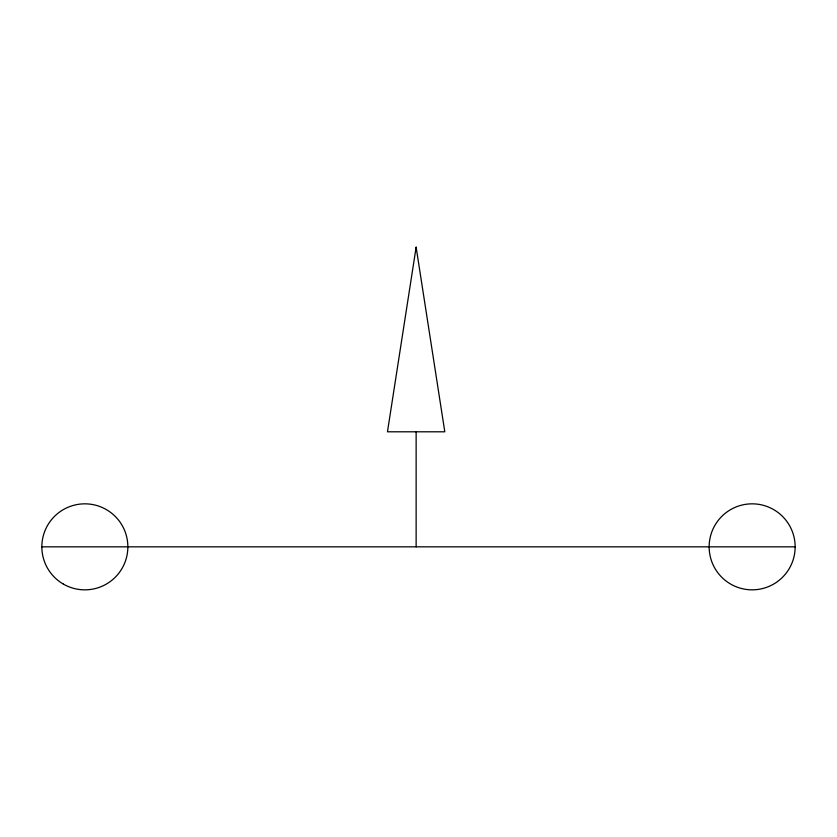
<?xml version="1.0" encoding="UTF-8"?>
<svg xmlns="http://www.w3.org/2000/svg" width="837" height="837" viewBox="0 0 837 837"><rect width="100%" height="100%" fill="white"/><g stroke="black" fill="none" stroke-linecap="round" stroke-linejoin="round"><path stroke-width="1.26" d="M41.85 546.833L795.15 546.833A43.001 43.001 0 0 0 730.649 509.597A43.001 43.001 0 0 0 730.649 584.08A43.001 43.001 0 0 0 795.15 546.833M416.135 431.798L416.135 546.833M416.135 247.187L387.468 431.798L444.803 431.798L416.135 247.187M63.35 584.08A43.001 43.001 0 0 0 127.852 546.833A43.001 43.001 0 0 0 63.35 509.597A43.001 43.001 0 0 0 63.35 584.08"/></g></svg>
